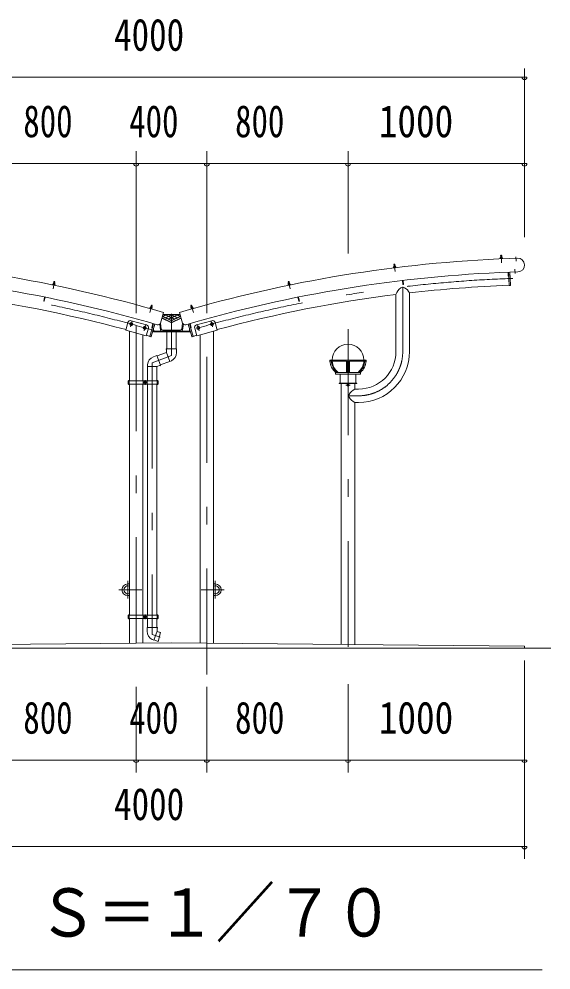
# Model space of a CAD drawing. Units: millimetres, scale not verified. Extents: x -32484 to 32484, y -14700 to 14700.
# Drawn here: x 6907 to 9921, y 1303 to 6693 of the extents above; entities that cross this region are included whole.
import ezdxf
from ezdxf.enums import TextEntityAlignment as Align

# ---------------------------------------------------------------- set-up
doc = ezdxf.new("R2010")
doc.units = ezdxf.units.MM
doc.header["$LTSCALE"] = 50
doc.linetypes.add('USER3', pattern=[24, 12, -5, 2, -5])
for name, color, linetype, lineweight in [('0-0_0', 7, 'Continuous', 18), ('0-2_1-0BOLD', 7, 'Continuous', 18), ('0-3_1-2CENTER', 3, 'USER3', 18), ('0-4_1-4THIN', 4, 'Continuous', 18), ('0-5_1-5DIM', 3, 'Continuous', 18)]:
    doc.layers.add(name, color=color, linetype=linetype, lineweight=lineweight)
doc.styles.add('ＭＳ ゴシック', font='')
doc.styles.get('ＭＳ ゴシック').set_extended_font_data('MS Gothic')

# ---------------------------------------------------------------- blocks, each defined once
blk = doc.blocks.new('ledl')
at = {"layer": '0-0_0'}
for p, q in [((14388.17, 13926.97), (14183.17, 13926.97)), ((14183.17, 13920.97), (14183.17, 13926.97)), ((14276.67, 13920.97), (14183.17, 13920.97)), ((14276.67, 13920.97), (14276.67, 13856.97)), ((14288.67, 13920.97), (14282.67, 13920.97)), ((14282.67, 13920.97), (14282.67, 13856.97)), ((14288.67, 13920.97), (14288.67, 13856.97)), ((14388.17, 13920.97), (14294.67, 13920.97)), ((14294.67, 13920.97), (14294.67, 13856.97)), ((14388.17, 13920.97), (14388.17, 13926.97)), ((14355.67, 13846.97), (14355.67, 13856.97)), ((14215.67, 13846.97), (14355.67, 13846.97)), ((14240.67, 13796.97), (14240.67, 13846.97)), ((14330.67, 13796.97), (14330.67, 13846.97)), ((14240.67, 13796.97), (14330.67, 13796.97))]:
    blk.add_line(p, q, dxfattribs=at)
blk.add_lwpolyline([(14215.67, 13846.97), (14215.67, 13856.97), (14355.67, 13856.97)], dxfattribs=at)
for start, end in [(0, 180), (183.82255, 231.05756), (308.94244, 356.17745)]:
    blk.add_arc((14285.67, 13926.97), 90, start, end, dxfattribs=at)
for centre, major_axis, start_param, end_param in [((14285.67, 13926.97), (102.47, 6.5), 3.1362923, 3.9034857), ((14293.67, 13926.97), (102.47, 6.5), 3.1362923, 3.9034857), ((14277.67, 13926.97), (-102.47, 6.5), 2.3796996, 3.146893), ((14285.67, 13926.97), (-102.47, 6.5), 2.3796996, 3.146893)]:
    blk.add_ellipse(centre, major_axis=major_axis, ratio=0.92312, start_param=start_param, end_param=end_param, dxfattribs=at)

msp = doc.modelspace()

# ---------------------------------------------------------------- linework, layer by layer
at = {"layer": '0-2_1-0BOLD'}
for p, q in [((9641.56, 5352.35), (9635.57, 5352.12)), ((9636.27, 5337.14), (9636.09, 5341.64)), ((9641.86, 5341.87), (9642.04, 5337.36)), ((9030.4, 5301.33), (9036.36, 5302.04)), ((9032.29, 5286.45), (9031.75, 5290.93)), ((9038.02, 5287.14), (9037.48, 5291.62)), ((9687.26, 5258.46), (9687.27, 5257.97)), ((9687.27, 5257.97), (9733.24, 5259.76)), ((9691.29, 5184.91), (9688.47, 5258.02)), ((7102.42, 5193.46), (7101.54, 5189.04)), ((7107.2, 5187.91), (7108.09, 5192.33)), ((7109.48, 5203.77), (7110.26, 5202.59)), ((8437.07, 5203.77), (8431.18, 5202.59)), ((8434.25, 5187.91), (8433.36, 5192.33)), ((8439.02, 5193.46), (8439.91, 5189.04)), ((9042.57, 4807.54), (9042.57, 5131.54)), ((9118.87, 5140.71), (9118.87, 4807.54)), ((7652.86, 5059.57), (7655.64, 5069.18)), ((7660.72, 5068.75), (7661.41, 5067.51)), ((7880.72, 5068.75), (7880.04, 5067.51)), ((8487.26, 5116.34), (8491.79, 5093.79)), ((7652.84, 5059.07), (7651.58, 5054.74)), ((7657.13, 5053.13), (7658.38, 5057.46)), ((7708.31, 4969.9), (7725.87, 5029.38)), ((7722.43, 5017.72), (7819.02, 5017.72)), ((7815.58, 5029.38), (7833.13, 4969.9)), ((7884.32, 5053.13), (7883.06, 5057.46)), ((7888.61, 5059.07), (7889.86, 5054.74)), ((7542.47, 4983.03), (7629.18, 4958.91)), ((7647.72, 4893.71), (7668.64, 4965.89)), ((7676.33, 4963.66), (7655.82, 4892.93)), ((7707.96, 4929.29), (7703.53, 4962.62)), ((7833.48, 4929.29), (7837.92, 4962.62)), ((7865.12, 4963.66), (7885.62, 4892.93)), ((7893.72, 4893.71), (7872.8, 4965.89)), ((7998.97, 4983.03), (7912.26, 4958.91)), ((7532.57, 4642.93), (7532.57, 4923.51)), ((7639.62, 4940.46), (7627.61, 4897.07)), ((7666.72, 4930.52), (7666.72, 4923.62)), ((7669.02, 4923.62), (7669.02, 4938.46)), ((7871.72, 4922.92), (7669.72, 4922.92)), ((7669.72, 4920.62), (7871.72, 4920.62)), ((7826.54, 4923.22), (7714.9, 4923.22)), ((7743.72, 4825.25), (7743.72, 4920.62)), ((7797.72, 4920.62), (7797.72, 4825.25)), ((7872.42, 4923.62), (7872.42, 4938.46)), ((7874.72, 4923.62), (7874.72, 4930.52)), ((7901.83, 4940.46), (7913.83, 4897.07)), ((8008.87, 4923.51), (8008.87, 3155.16)), ((7608.87, 4642.93), (7608.87, 4902.28)), ((7653.97, 4891.9), (7647.72, 4893.71)), ((7887.48, 4891.9), (7893.72, 4893.71)), ((7932.57, 3155.92), (7932.57, 4902.28)), ((7688.38, 4783.63), (7742.21, 4803.22)), ((7799.2, 4802.75), (7799.62, 4824.13)), ((7760.68, 4752.48), (7706.85, 4732.89)), ((7633.72, 4724.32), (7633.72, 4642.93)), ((7687.72, 4642.93), (7687.72, 4724.32)), ((7704.56, 4727.48), (7703.71, 4729.81)), ((7530.97, 4622.93), (7530.97, 4642.93)), ((7610.31, 4622.93), (7610.31, 4642.93)), ((7616.46, 4635.84), (7621.38, 4638.68)), ((7621.46, 4638.68), (7626.38, 4635.84)), ((7632.6, 4642.93), (7632.6, 4622.93)), ((7689.07, 4622.93), (7689.07, 4642.93)), ((7524.87, 4632.93), (7530.97, 4632.93)), ((7532.57, 3314.03), (7532.57, 4622.93)), ((7608.87, 3314.03), (7608.87, 4622.93)), ((7616.42, 4630.09), (7616.42, 4635.77)), ((7621.38, 4627.18), (7616.46, 4630.02)), ((7626.38, 4630.02), (7621.46, 4627.18)), ((7626.42, 4635.77), (7626.42, 4630.09)), ((7633.72, 4622.93), (7633.72, 3314.03)), ((7687.72, 3314.03), (7687.72, 4622.93)), ((7689.07, 4632.93), (7695.17, 4632.93)), ((8732.57, 4627.54), (8732.57, 3147.92)), ((8769.61, 4617.89), (8768.63, 4618.91)), ((8768.63, 4616.17), (8769.61, 4617.19)), ((8769.36, 4619.63), (8770.37, 4618.65)), ((8770.37, 4616.43), (8769.36, 4615.45)), ((8771.07, 4618.65), (8772.09, 4619.63)), ((8772.09, 4615.45), (8771.07, 4616.43)), ((8772.82, 4618.91), (8771.83, 4617.89)), ((8771.83, 4617.19), (8772.82, 4616.17)), ((7522.72, 3490.54), (7532.57, 3490.54)), ((8018.72, 3490.54), (8008.87, 3490.54)), ((7522.72, 3424.54), (7532.57, 3424.54)), ((8008.87, 3424.54), (8018.72, 3424.54)), ((7524.87, 3304.03), (7530.97, 3304.03)), ((7530.97, 3294.03), (7530.97, 3314.03)), ((7532.57, 3155.16), (7532.57, 3294.03)), ((7608.87, 3155.92), (7608.87, 3294.03)), ((7610.31, 3294.03), (7610.31, 3314.03)), ((7616.42, 3301.19), (7616.42, 3306.87)), ((7616.46, 3306.94), (7621.38, 3309.78)), ((7621.38, 3298.28), (7616.46, 3301.12)), ((7621.46, 3309.78), (7626.38, 3306.94)), ((7626.38, 3301.12), (7621.46, 3298.28)), ((7626.42, 3306.87), (7626.42, 3301.19)), ((7632.6, 3314.03), (7632.6, 3294.03)), ((7633.72, 3294.03), (7633.72, 3244.03)), ((7687.72, 3244.03), (7687.72, 3294.03)), ((7689.07, 3294.03), (7689.07, 3314.03)), ((7689.07, 3304.03), (7695.17, 3304.03)), ((7631.82, 3244.03), (7632.25, 3222.64)), ((5620.71, 3127.54), (9920.73, 3127.54))]:
    msp.add_line(p, q, dxfattribs=at)
for points in [[(9645.46, 5335.9), (9632.97, 5335.41), (9632.91, 5337.01), (9645.4, 5337.49)], [(9041.36, 5287.53), (9041.55, 5285.94), (9029.14, 5284.47), (9028.95, 5286.05)], [(7110.49, 5187.24), (7110.18, 5185.68), (7097.92, 5188.13), (7098.24, 5189.71)], [(8430.95, 5187.24), (8431.26, 5185.68), (8443.52, 5188.13), (8443.21, 5189.71)], [(7660.36, 5052.2), (7659.92, 5050.66), (7647.91, 5054.13), (7648.35, 5055.67)], [(7881.08, 5052.2), (7893.09, 5055.67), (7893.54, 5054.13), (7881.53, 5050.66)], [(7535.1, 4965.85), (7540.45, 4971.12), (7547.68, 4969.12), (7549.57, 4961.85), (7544.22, 4956.59), (7536.98, 4958.59)], [(7991.88, 4961.85), (7997.23, 4956.59), (8004.46, 4958.59), (8006.35, 4965.85), (8001, 4971.12), (7993.76, 4969.12)], [(7614.05, 4937.15), (7612.17, 4944.41), (7617.52, 4949.68), (7624.76, 4947.67), (7626.64, 4940.41), (7621.29, 4935.14)], [(7927.39, 4937.15), (7929.27, 4944.41), (7923.92, 4949.68), (7916.69, 4947.67), (7914.81, 4940.41), (7920.16, 4935.14)], [(7524.87, 4622.93), (7524.87, 4642.93), (7695.17, 4642.93), (7695.17, 4622.93)], [(8720.72, 4629.84), (8720.72, 4627.54), (8820.72, 4627.54), (8820.72, 4629.84)], [(7524.87, 3294.03), (7524.87, 3314.03), (7695.17, 3314.03), (7695.17, 3294.03)]]:
    msp.add_lwpolyline(points, close=True, dxfattribs=at)
for points in [[(9644.9, 5337.48), (9644.72, 5341.98), (9643.85, 5342.44), (9634.06, 5342.06), (9633.23, 5341.53), (9633.4, 5337.03)], [(9635.96, 5342.13), (9635.57, 5352.12), (9636.53, 5353.16), (9640.53, 5353.32), (9641.56, 5352.35), (9641.95, 5342.36)], [(9730.2, 5337.7), (9684.24, 5335.91), (9684.26, 5335.4)], [(9039.43, 5292.34), (9029.69, 5291.18), (9028.91, 5290.59), (9029.44, 5286.11)], [(9037.54, 5292.12), (9036.36, 5302.04), (9035.25, 5302.92), (9031.27, 5302.45), (9030.4, 5301.33), (9031.58, 5291.4)], [(9039.43, 5292.34), (9040.33, 5291.95), (9040.86, 5287.48)], [(9677.26, 5258.07), (9678.16, 5235.09), (9681.36, 5235.22), (9680.46, 5258.2)], [(9680.46, 5258.2), (9683.35, 5183.1), (9689.85, 5183.35)], [(7098.73, 5189.6), (7099.62, 5194.03), (7100.55, 5194.34), (7110.16, 5192.41), (7110.89, 5191.76), (7110, 5187.34)], [(7109.48, 5203.77), (7105.56, 5204.55), (7104.38, 5203.77), (7102.41, 5193.97)], [(7104.38, 5203.77), (7110.26, 5202.59), (7108.29, 5192.79)], [(8442.71, 5189.6), (8441.83, 5194.03), (8440.9, 5194.34), (8431.29, 5192.41), (8430.55, 5191.76), (8431.44, 5187.34)], [(8431.97, 5203.77), (8431.18, 5202.59), (8433.15, 5192.79)], [(8431.97, 5203.77), (8435.89, 5204.55), (8437.07, 5203.77), (8439.03, 5193.97)], [(9079.44, 5210.9), (9082.16, 5188.06), (9085.34, 5188.44), (9082.62, 5211.28)], [(7054.19, 5116.34), (7049.66, 5093.79), (7046.52, 5094.42), (7051.05, 5116.97)], [(7660.72, 5068.75), (7656.88, 5069.86), (7655.64, 5069.18), (7661.41, 5067.51), (7658.63, 5057.9)], [(7882.82, 5057.9), (7880.04, 5067.51), (7885.8, 5069.18)], [(7880.72, 5068.75), (7884.56, 5069.86), (7885.8, 5069.18), (7888.58, 5059.57)], [(8491.79, 5093.79), (8494.92, 5094.42), (8490.39, 5116.97)], [(7648.83, 5055.53), (7650.09, 5059.86), (7651.04, 5060.1), (7660.45, 5057.37), (7661.13, 5056.67), (7659.88, 5052.34)], [(7892.61, 5055.53), (7891.36, 5059.86), (7890.4, 5060.1), (7880.99, 5057.37), (7880.31, 5056.67), (7881.56, 5052.34)], [(7627.61, 4897.07), (7512, 4929.23), (7524, 4972.58)], [(7668.65, 4965.89), (7662.25, 4943.8), (7659.18, 4944.69), (7665.57, 4966.78)], [(7716.89, 4998.98), (7770.72, 4973.3), (7824.55, 4998.98)], [(7719.33, 5007.23), (7770.72, 4982.72), (7822.11, 5007.23)], [(7872.8, 4965.89), (7879.19, 4943.8), (7882.27, 4944.69), (7875.87, 4966.78)], [(7913.83, 4897.07), (8029.44, 4929.23), (8017.45, 4972.58)], [(7741.9, 4820.13), (7739.42, 4820.13), (7739.42, 4822.13), (7741.82, 4824.13)], [(7799.62, 4824.13), (7741.82, 4824.13), (7742.24, 4803.13), (7760.64, 4752.57), (7770.11, 4755.91)], [(7704.56, 4727.48), (7706.44, 4728.16), (7707.5, 4731.1), (7687.73, 4785.42), (7667.78, 4777.7)], [(7707.5, 4731.1), (7687.62, 4724.32), (7633.82, 4724.32), (7633.72, 4734.36)], [(8808.87, 4627.54), (8808.87, 4595.69), (8830.72, 4595.69)], [(8808.87, 3147.16), (8808.87, 4519.39), (8830.72, 4519.39)], [(7631.82, 3244.03), (7689.62, 3244.03), (7689.2, 3223.03), (7670.8, 3172.47), (7661.33, 3175.81)], [(7689.54, 3240.03), (7692.02, 3240.03), (7692.02, 3242.03), (7689.62, 3244.03)], [(7671.21, 3173.6), (7694.79, 3165.28), (7707.52, 3214.87), (7688.79, 3221.9)], [(7770.72, 3157.54), (5770.72, 3137.54), (5770.72, 3127.54)], [(9770.72, 3127.54), (9770.72, 3137.54), (7770.72, 3157.54)]]:
    msp.add_lwpolyline(points, dxfattribs=at)
for centre, radius in [((7542.33, 4963.85), 8.5), ((7542.33, 4963.85), 6.3), ((7999.11, 4963.85), 8.5), ((7999.11, 4963.85), 6.3), ((7619.4, 4942.41), 8.5), ((7619.4, 4942.41), 6.3), ((7922.04, 4942.41), 8.5), ((7922.04, 4942.41), 6.3), ((7621.42, 4632.93), 6.25), ((7621.42, 4632.93), 4.9), ((8770.72, 4617.54), 5.9), ((7621.42, 3304.03), 6.25), ((7621.42, 3304.03), 4.9)]:
    msp.add_circle(centre, radius, dxfattribs=at)
for centre, radius, start, end in [((9634.73, 5339.75), 2.33, 54.38918, 92.23167), ((9639.3, 5333.52), 8.74, 72.93558, 111.52777), ((9643.36, 5340.08), 2.33, 92.23167, 130.07417), ((9731.72, 5298.73), 39, 272.23167, 92.23167), ((5570.72, -2272.36), 7613.15, 73.55577, 87.8436), ((9970.72, -2272.36), 7613.15, 92.1564, 106.44423), ((9029.5, 5283.5), 1, 96.79214, 276.79213), ((9030.55, 5288.93), 2.33, 58.94965, 96.79214), ((9035.59, 5283.09), 8.74, 77.49605, 116.08823), ((9039.12, 5289.95), 2.33, 96.79214, 134.63463), ((9041.42, 5284.92), 1, 276.79214, 96.79214), ((9633.26, 5334.42), 1, 92.23167, 272.23166), ((9645.25, 5334.89), 1, 272.23167, 92.23167), ((5570.72, -2272.36), 7536.15, 73.66959, 87.84436), ((9970.72, -2272.36), 7536.15, 92.15564, 106.33041), ((7097.97, 5187.11), 1, 78.6474, 258.6474), ((7100.66, 5191.94), 2.33, 40.8049, 78.6474), ((7103.63, 5184.81), 8.74, 59.3513, 97.94348), ((7109.13, 5190.24), 2.33, 78.6474, 116.48988), ((7109.74, 5184.74), 1, 258.64742, 78.6474), ((8431.7, 5184.74), 1, 101.3526, 281.35258), ((8432.32, 5190.24), 2.33, 63.51012, 101.3526), ((8437.81, 5184.81), 8.74, 82.05652, 120.6487), ((8440.79, 5191.94), 2.33, 101.3526, 139.1951), ((8443.47, 5187.11), 1, 281.3526, 101.3526), ((9970.72, -2272.36), 7461.85, 92.20737, 96.55524), ((9689.79, 5184.85), 1.5, 272.20737, 2.20737), ((5570.72, -2272.36), 7461.85, 74.91362, 82.85469), ((9970.72, -2272.36), 7461.85, 97.14531, 105.08638), ((9108.73, 5111.42), 69.15, 123.52468, 163.08493), ((9081.59, 5152.4), 20, 60.71679, 123.52468), ((9058.54, 5111.3), 67.11, 25.98269, 60.71679), ((7647.87, 5053.1), 1, 73.8607, 253.8607), ((7650.95, 5057.7), 2.33, 36.0182, 73.8607), ((7653.32, 5050.34), 8.74, 54.56461, 93.15678), ((7659.25, 5055.3), 2.33, 73.8607, 111.70319), ((7659.4, 5049.77), 1, 253.86072, 73.8607), ((7882.05, 5049.77), 1, 106.1393, 286.13928), ((7882.2, 5055.3), 2.33, 68.29681, 106.1393), ((7888.12, 5050.34), 8.74, 86.84322, 125.43539), ((7890.49, 5057.7), 2.33, 106.1393, 143.9818), ((7893.57, 5053.1), 1, 286.1393, 106.1393), ((7538.45, 4968.58), 15, 74.45292, 164.53361), ((7693.92, 4974.15), 15, 253.66959, 343.55577), ((7847.52, 4974.15), 15, 196.44423, 286.33041), ((8002.99, 4968.58), 15, 15.46639, 105.54708), ((7625.16, 4944.46), 15, 344.53361, 74.45292), ((7669.72, 4923.62), 3, 180, 270), ((7669.72, 4923.62), 0.7, 180, 270), ((7714.9, 4930.22), 7, 187.57932, 270), ((7826.54, 4930.22), 7, 270, 352.42068), ((7871.72, 4923.62), 0.7, 270, 0), ((7871.72, 4923.62), 3, 270, 0), ((7916.29, 4944.46), 15, 105.54708, 195.46639), ((5570.72, -2272.36), 7461.85, 73.83639, 73.99219), ((7654.38, 4893.34), 1.5, 253.8364, 343.8364), ((7887.06, 4893.34), 1.5, 196.1636, 286.1636), ((9970.72, -2272.36), 7461.85, 106.00781, 106.16361), ((7745.21, 4803.83), 54, 297.46495, 358.85423), ((8830.72, 4807.54), 288.15, 270, 0), ((8830.72, 4807.54), 211.85, 270, 0), ((7687.26, 4727.34), 54, 111.14577, 172.53505), ((7621.42, 4632.93), 5.75, 89.59184, 90.40814), ((7621.42, 4632.93), 5.75, 149.59184, 150.40814), ((7621.42, 4632.93), 5.75, 209.59184, 210.40814), ((7621.42, 4632.93), 5.75, 269.59184, 270.40814), ((7621.42, 4632.93), 5.75, 29.59184, 30.40814), ((7621.42, 4632.93), 5.75, 329.59184, 330.40814), ((8770.72, 4617.54), 2.5, 123.11206, 146.88794), ((8770.72, 4617.54), 2.5, 213.11206, 236.88794), ((8769.25, 4617.54), 0.5, 315.99959, 44.00041), ((8770.72, 4619.01), 0.5, 225.99959, 314.00041), ((8770.72, 4616.07), 0.5, 45.99959, 134.00041), ((8772.19, 4617.54), 0.5, 135.99959, 224.00041), ((8770.72, 4617.54), 2.5, 33.11206, 56.88794), ((8770.72, 4617.54), 2.5, 303.11206, 326.88794), ((8847.28, 4525.52), 80, 118.69672, 150.48341), ((8790.72, 4557.54), 15, 150.48341, 209.51657), ((8847.28, 4589.56), 80, 209.51657, 241.30327), ((7522.72, 3457.54), 33, 90, 270), ((7522.72, 3457.54), 22.5, 64.04002, 295.95998), ((8018.72, 3457.54), 22.5, 244.04002, 115.95998), ((8018.72, 3457.54), 33, 270, 90), ((7621.42, 3304.03), 5.75, 149.59184, 150.40814), ((7621.42, 3304.03), 5.75, 209.59184, 210.40814), ((7621.42, 3304.03), 5.75, 89.59184, 90.40814), ((7621.42, 3304.03), 5.75, 269.59184, 270.40814), ((7621.42, 3304.03), 5.75, 29.59184, 30.40814), ((7621.42, 3304.03), 5.75, 329.59184, 330.40814), ((7686.24, 3223.72), 54, 181.14575, 242.53503), ((7706.33, 3214.25), 1, 345.60481, 69.42705), ((7694.09, 3166.59), 1, 250.57294, 345.6048)]:
    msp.add_arc(centre, radius, start, end, dxfattribs=at)
at = {"layer": '0-3_1-2CENTER'}
for p, q in [((9638.41, 5356.24), (9640.15, 5311.5)), ((9722.85, 5321), (9721.87, 5345.98)), ((9032.91, 5305.66), (9038.2, 5261.2)), ((9717.59, 5250.54), (9716.61, 5275.53)), ((7108.11, 5207.1), (7099.29, 5163.21)), ((8442.15, 5163.21), (8433.34, 5207.1)), ((9080.72, 5174.65), (9080.72, 4807.54)), ((7647.19, 5029.18), (7659.64, 5072.19)), ((7894.25, 5029.18), (7881.8, 5072.19)), ((7537.8, 4947.47), (7546.87, 4980.24)), ((7994.58, 4980.24), (8003.65, 4947.47)), ((7570.72, 4956.06), (7570.72, 2977.54)), ((7623.94, 4958.79), (7614.87, 4926.03)), ((7917.51, 4958.79), (7926.57, 4926.03)), ((7970.72, 2977.54), (7970.72, 4956.06)), ((8770.72, 4934.22), (8770.72, 2977.54)), ((7528.72, 4645.93), (7528.72, 4619.93)), ((7621.42, 4645.93), (7621.42, 4619.93)), ((7691.32, 4619.93), (7691.32, 4645.93)), ((7612.67, 4632.93), (7630.17, 4632.93)), ((8782.52, 4617.54), (8758.92, 4617.54)), ((8830.72, 4557.54), (8770.72, 4557.54)), ((7522.72, 3407.54), (7522.72, 3507.54)), ((8018.72, 3407.54), (8018.72, 3507.54)), ((7602.72, 3457.54), (7472.72, 3457.54)), ((8068.72, 3457.54), (7938.72, 3457.54)), ((7528.72, 3317.03), (7528.72, 3291.03)), ((7612.67, 3304.03), (7630.17, 3304.03)), ((7621.42, 3317.03), (7621.42, 3291.03)), ((7691.32, 3291.03), (7691.32, 3317.03))]:
    msp.add_line(p, q, dxfattribs=at)
msp.add_lwpolyline([(7770.72, 5021.47), (7770.72, 4784.87), (7660.72, 4744.83), (7660.72, 3204.77), (7705.87, 3188.33)], dxfattribs=at)
for centre, radius, start, end in [((5570.72, -2272.36), 7500, 73.71976, 87.96529), ((9970.72, -2272.36), 7500, 92.03471, 106.28024), ((8830.72, 4807.54), 250, 270, 0)]:
    msp.add_arc(centre, radius, start, end, dxfattribs=at)
at = {"layer": '0-4_1-4THIN'}
for p, q in [((9636.09, 5352.69), (9636.5, 5342.15)), ((9641.41, 5342.34), (9641, 5352.88)), ((9032.12, 5291.47), (9030.87, 5301.94)), ((9035.76, 5302.52), (9037, 5292.05)), ((7102.94, 5193.86), (7105.02, 5204.19)), ((7107.76, 5192.89), (7109.84, 5203.23)), ((8433.68, 5192.89), (8431.61, 5203.23)), ((8438.5, 5193.86), (8436.43, 5204.19)), ((7656.32, 5069.55), (7653.39, 5059.42)), ((7658.11, 5058.05), (7661.04, 5068.18)), ((7883.34, 5058.05), (7880.41, 5068.18)), ((7885.13, 5069.55), (7888.06, 5059.42)), ((7721.95, 5007.87), (7742.6, 5017.72)), ((7786.98, 4992.36), (7733.82, 5017.72)), ((7775.11, 5017.72), (7738.21, 5000.11)), ((7807.63, 5017.72), (7754.46, 4992.36)), ((7766.33, 5017.72), (7803.24, 5000.11)), ((7802.08, 5015.62), (7797.69, 5017.72)), ((7819.49, 5007.87), (7798.85, 5017.72)), ((7708.1, 4969.23), (7712.54, 4935.84)), ((7787.2, 4992.81), (7771.88, 5000.11)), ((7833.35, 4969.24), (7828.9, 4935.84)), ((7720.67, 4928.72), (7820.78, 4928.72))]:
    msp.add_line(p, q, dxfattribs=at)
for points in [[(7732.66, 5017.72), (7737.05, 5015.62), (7721.73, 5008.32)], [(7737.99, 5000.56), (7753.3, 5007.87), (7738.21, 5015.07), (7722.16, 5007.42)], [(7734.98, 5017.72), (7738.21, 5016.18), (7741.43, 5017.72)], [(7743.76, 5017.72), (7739.37, 5015.62), (7754.46, 5008.42), (7769.56, 5015.62), (7765.17, 5017.72)], [(7767.5, 5017.72), (7770.72, 5016.18), (7773.95, 5017.72)], [(7802.08, 5015.62), (7786.98, 5008.42), (7771.88, 5015.62), (7776.27, 5017.72)], [(7803.45, 5000.56), (7788.14, 5007.87), (7803.24, 5015.07), (7818.91, 5007.59)], [(7800.01, 5017.72), (7803.24, 5016.18), (7806.46, 5017.72)], [(7819.71, 5008.32), (7804.4, 5015.62), (7808.79, 5017.72)], [(7825.04, 4997.33), (7770.72, 4971.42), (7716.41, 4997.33)], [(7821.63, 5008.89), (7770.72, 4984.6), (7719.82, 5008.89)], [(7738.79, 4999.84), (7754.46, 5007.31), (7769.56, 5000.11), (7754.25, 4992.81)], [(7754.68, 4991.91), (7770.72, 4999.56), (7786.4, 4992.08)], [(7771.88, 5000.11), (7786.98, 5007.31), (7802.66, 4999.84)]]:
    msp.add_lwpolyline(points, dxfattribs=at)
msp.add_lwpolyline([(7755.63, 5007.87), (7770.72, 5000.67), (7785.82, 5007.87), (7770.72, 5015.07)], close=True, dxfattribs=at)
for centre, start, end in [((7720.67, 4936.92), 187.57932, 270), ((7820.78, 4936.92), 270, 352.42068)]:
    msp.add_arc(centre, 8.2, start, end, dxfattribs=at)
at = {"layer": '0-5_1-5DIM'}
for p, q in [((9770.72, 6363.54), (5770.72, 6363.54)), ((9784.72, 6363.54), (9756.72, 6363.54)), ((9770.72, 6413.54), (9770.72, 5456.7)), ((7570.72, 5943.54), (7570.72, 5026.06)), ((7970.72, 5026.06), (7970.72, 5943.54)), ((8770.72, 5363.54), (8770.72, 5943.54)), ((6770.72, 5873.54), (7570.72, 5873.54)), ((7584.72, 5873.54), (7556.72, 5873.54)), ((7570.72, 5873.54), (7970.72, 5873.54)), ((7984.72, 5873.54), (7956.72, 5873.54)), ((7970.72, 5873.54), (8770.72, 5873.54)), ((8784.72, 5873.54), (8756.72, 5873.54)), ((8770.72, 5873.54), (9770.72, 5873.54)), ((9784.72, 5873.54), (9756.72, 5873.54)), ((9770.72, 1932.54), (9770.72, 3057.54)), ((8770.72, 2922.54), (8770.72, 2422.54)), ((7570.72, 2907.54), (7570.72, 2422.54)), ((7970.72, 2422.54), (7970.72, 2907.54)), ((6770.72, 2492.54), (7570.72, 2492.54)), ((7584.72, 2492.54), (7556.72, 2492.54)), ((7570.72, 2492.54), (7970.72, 2492.54)), ((7984.72, 2492.54), (7956.72, 2492.54)), ((7970.72, 2492.54), (8770.72, 2492.54)), ((8784.72, 2492.54), (8756.72, 2492.54)), ((8770.72, 2492.54), (9770.72, 2492.54)), ((9784.72, 2492.54), (9756.72, 2492.54)), ((5770.72, 2002.54), (9770.72, 2002.54)), ((9784.72, 2002.54), (9756.72, 2002.54)), ((5670.72, 1302.54), (9870.72, 1302.54))]:
    msp.add_line(p, q, dxfattribs=at)
for centre in [(9770.72, 6363.54), (7570.72, 5873.54), (7970.72, 5873.54), (8770.72, 5873.54), (9770.72, 5873.54), (7570.72, 2492.54), (7970.72, 2492.54), (8770.72, 2492.54), (9770.72, 2492.54), (9770.72, 2002.54)]:
    msp.add_arc(centre, 14, 180, 0, dxfattribs=at)

# ---------------------------------------------------------------- block references
at = {"layer": '0-0_0'}
msp.add_blockref('ledl', (-5514.95, -9167.13), dxfattribs=at)

# ---------------------------------------------------------------- texts
at = {"layer": '0-5_1-5DIM', "color": 7, "style": 'ＭＳ ゴシック'}
for s, height, width, p in [('4000', 182.3, 0.8, (7445.22, 6458.41)), ('800', 182.3, 0.75, (6930.97, 5968.41)), ('400', 182.3, 0.75, (7530.97, 5968.41)), ('800', 182.3, 0.75, (8130.97, 5968.41)), ('1000', 182.3, 0.85, (8945.22, 5968.41)), ('800', 182.3, 0.75, (6930.97, 2587.41)), ('400', 182.3, 0.75, (7530.97, 2587.41)), ('800', 182.3, 0.75, (8130.97, 2587.41)), ('1000', 182.3, 0.85, (8945.22, 2587.41)), ('4000', 182.3, 0.8, (7445.22, 2097.41)), ('側面図\u3000Ｓ＝１／７０', 273.5, 0.9, (5670.72, 1409.85))]:
    msp.add_text(s, height=height, dxfattribs=dict(at, width=width)).set_placement(p, align=Align.BOTTOM_LEFT)

doc.saveas('drawing.dxf')
